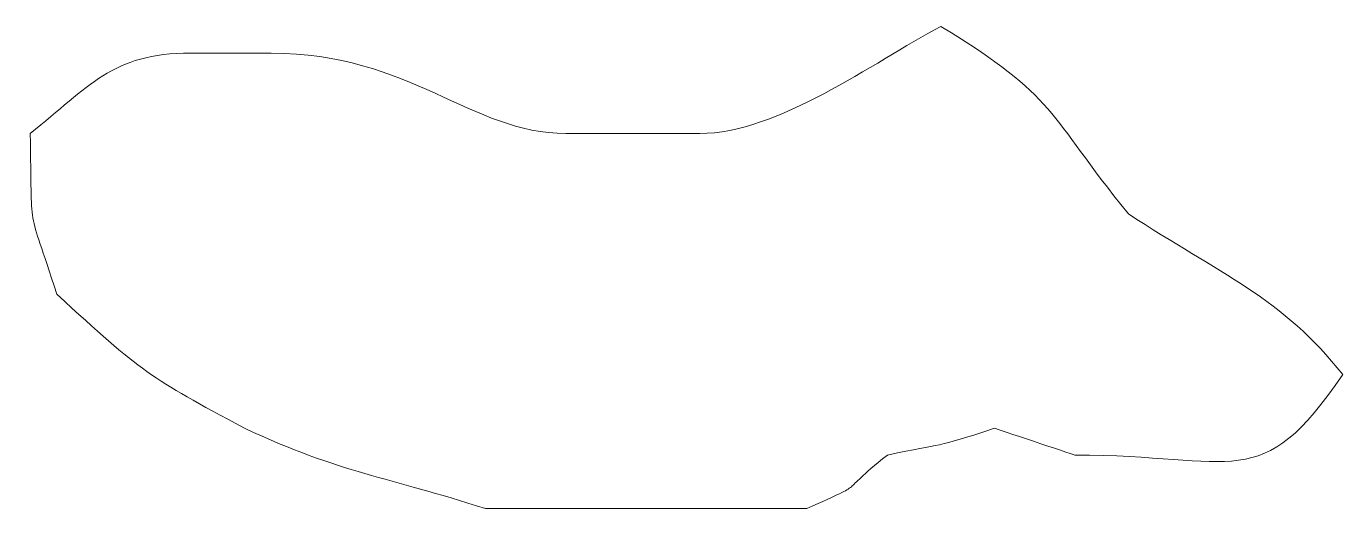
# Model space of a CAD drawing. Header units: millimetres. Extents: x -6423 to -1759, y 6 to 2012.
# Drawn here: x -2041.35 to -2033.98, y 1712.49 to 1715.19 of the extents above; entities that cross this region are included whole.
import ezdxf

# ---------------------------------------------------------------- set-up
doc = ezdxf.new("R2010")
doc.units = ezdxf.units.MM
doc.header["$MEASUREMENT"] = 0
doc.layers.add('layer 1', color=7, linetype='Continuous')

msp = doc.modelspace()

# ---------------------------------------------------------------- linework, layer by layer
at = {"layer": 'layer 1', "color": 177, "lineweight": 9}
msp.add_open_spline([(-2035.1804, 1714.1385), (-2035.6456, 1714.7118), (-2035.5696, 1714.7839), (-2036.2302, 1715.1879), (-2036.2302, 1715.1879), (-2036.6142, 1714.9825), (-2037.1446, 1714.5881), (-2037.5792, 1714.5881), (-2037.5792, 1714.5881), (-2037.5792, 1714.5881), (-2038.3288, 1714.5884), (-2038.3288, 1714.5884), (-2038.3288, 1714.5884), (-2038.8573, 1714.5881), (-2039.2021, 1715.0381), (-2039.9782, 1715.0381), (-2039.9782, 1715.0381), (-2039.9782, 1715.0381), (-2040.428, 1715.038), (-2040.428, 1715.038), (-2040.428, 1715.038), (-2040.8732, 1715.038), (-2040.9962, 1714.8499), (-2041.3277, 1714.5884), (-2041.3277, 1714.5884), (-2041.3146, 1713.9988), (-2041.3491, 1714.2182), (-2041.1775, 1713.6888), (-2041.1775, 1713.6888), (-2040.7052, 1713.253), (-2040.6567, 1713.222), (-2040.128, 1712.9391), (-2040.128, 1712.9391), (-2039.5863, 1712.687), (-2039.3229, 1712.6657), (-2038.7787, 1712.4892), (-2038.7787, 1712.4892), (-2038.7787, 1712.4892), (-2036.9796, 1712.4895), (-2036.9796, 1712.4895), (-2036.9796, 1712.4895), (-2036.6127, 1712.6565), (-2036.8339, 1712.5489), (-2036.5297, 1712.7892), (-2036.5297, 1712.7892), (-2036.2077, 1712.8568), (-2036.272, 1712.8259), (-2035.9302, 1712.9391), (-2035.9302, 1712.9391), (-2035.9209, 1712.9352), (-2035.5053, 1712.7982), (-2035.4803, 1712.7892), (-2035.4803, 1712.7892), (-2034.5747, 1712.789), (-2034.4408, 1712.5617), (-2033.9811, 1713.239), (-2033.9811, 1713.239), (-2034.3097, 1713.663), (-2034.6719, 1713.806), (-2035.1804, 1714.1385)], degree=3, knots=[0, 0, 0, 0, 0.0625, 0.0625, 0.0625, 0.0625, 0.125, 0.125, 0.125, 0.125, 0.1875, 0.1875, 0.1875, 0.1875, 0.25, 0.25, 0.25, 0.25, 0.3125, 0.3125, 0.3125, 0.3125, 0.375, 0.375, 0.375, 0.375, 0.4375, 0.4375, 0.4375, 0.4375, 0.5, 0.5, 0.5, 0.5, 0.5625, 0.5625, 0.5625, 0.5625, 0.625, 0.625, 0.625, 0.625, 0.6875, 0.6875, 0.6875, 0.6875, 0.75, 0.75, 0.75, 0.75, 0.8125, 0.8125, 0.8125, 0.8125, 0.875, 0.875, 0.875, 0.875, 1, 1, 1, 1], dxfattribs=at)

doc.saveas('drawing.dxf')
